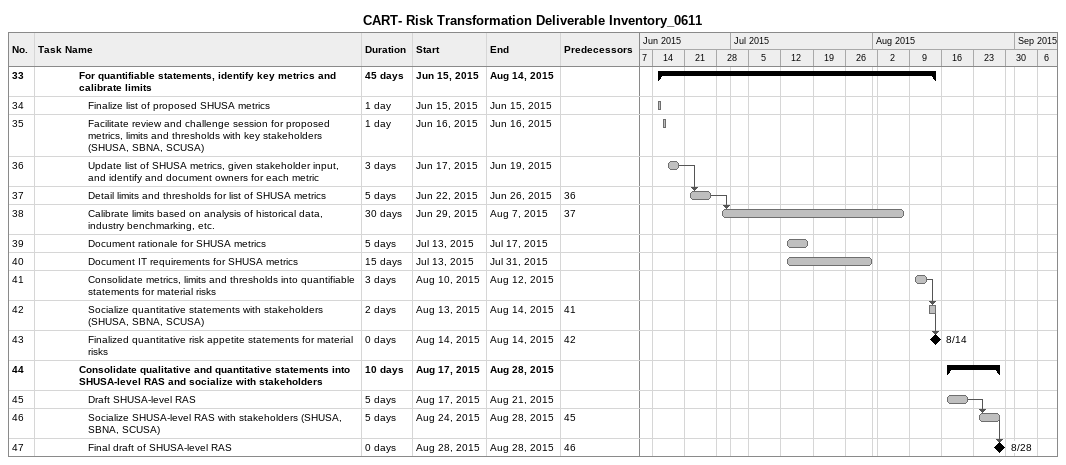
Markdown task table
CART- Risk Transformation Deliverable Inventory_0611

| ID | Level | Task | Duration | Start | Finish | Predecessors |
|---|---|---|---|---|---|---|
| 33 | 6 | **For quantifiable statements, identify key metrics and calibrate limits** | 45d | 2015-06-15 | 2015-08-14 |  |
| 34 | 7 | Finalize list of proposed SHUSA metrics | 1d | 2015-06-15 | 2015-06-15 |  |
| 35 | 7 | Facilitate review and challenge session for proposed metrics, limits and thresholds with key stakeholders (SHUSA, SBNA, SCUSA) | 1d | 2015-06-16 | 2015-06-16 |  |
| 36 | 7 | Update list of SHUSA metrics, given stakeholder input, and identify and document owners for each metric | 3d | 2015-06-17 | 2015-06-19 |  |
| 37 | 7 | Detail limits and thresholds for list of SHUSA metrics | 5d | 2015-06-22 | 2015-06-26 | 36 |
| 38 | 7 | Calibrate limits based on analysis of historical data, industry benchmarking, etc. | 30d | 2015-06-29 | 2015-08-07 | 37 |
| 39 | 7 | Document rationale for SHUSA metrics | 5d | 2015-07-13 | 2015-07-17 |  |
| 40 | 7 | Document IT requirements for SHUSA metrics | 15d | 2015-07-13 | 2015-07-31 |  |
| 41 | 7 | Consolidate metrics, limits and thresholds into quantifiable statements for material risks | 3d | 2015-08-10 | 2015-08-12 |  |
| 42 | 7 | Socialize quantitative statements with stakeholders (SHUSA, SBNA, SCUSA) | 2d | 2015-08-13 | 2015-08-14 | 41 |
| 43 | 7 | Finalized quantitative risk appetite statements for material risks | 0d | 2015-08-14 | 2015-08-14 | 42 |
| 44 | 6 | **Consolidate qualitative and quantitative statements into SHUSA-level RAS and socialize with stakeholders** | 10d | 2015-08-17 | 2015-08-28 |  |
| 45 | 7 | Draft SHUSA-level RAS | 5d | 2015-08-17 | 2015-08-21 |  |
| 46 | 7 | Socialize SHUSA-level RAS with stakeholders (SHUSA, SBNA, SCUSA) | 5d | 2015-08-24 | 2015-08-28 | 45 |
| 47 | 7 | Final draft of SHUSA-level RAS | 0d | 2015-08-28 | 2015-08-28 | 46 |
